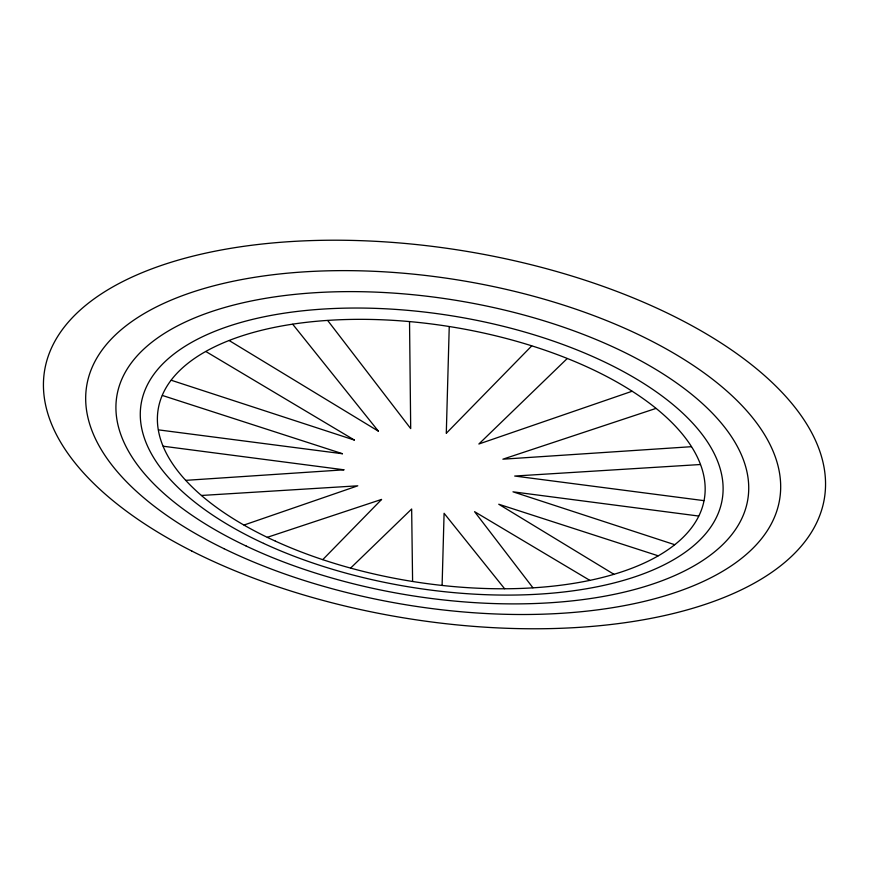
<?xml version="1.0" encoding="UTF-8"?>
<svg xmlns="http://www.w3.org/2000/svg" width="869" height="869" viewBox="0 0 869 869"><rect width="100%" height="100%" fill="white"/><g stroke="black" fill="none" stroke-linecap="round" stroke-linejoin="round"><path stroke-width="1.3" d="M442.104 585.38L444.092 513.297L504.585 588.704M446.297 433.153L449.24 326.635M322.79 559.603L381.578 499.479M446.394 433.175L531.698 345.938M350.642 568.044L411.656 509.017L412.601 581.415M567.196 358.56L478.862 444.005L631.991 391.289M244.037 525.028L357.778 485.814L201.565 495.46M267.37 537.292L381.502 499.447M655.899 408.441L502.879 459.19L691.322 446.699M185.879 480.34L343.885 469.825M700.327 464.524L514.687 476.038L703.857 500.631M158.506 429.873L342.419 453.737M163.274 446.231L343.863 469.781M698.633 516.034L512.982 491.821L674.594 544.657M162.416 395.471L342.44 453.694M658.105 555.78L498.741 504.237L613.851 574.235M171.312 380.274L354.28 440.04M205.931 351.554L354.324 440.007M589.736 580.307L474.572 511.667L532.914 587.77M229.264 340.594L378.221 431.089M292.744 324.278L378.297 431.067M327.711 320.52L410.7 428.591L409.527 321.704M191.832 551.055A395.091 185.933 9.3 0 0 821.401 510.82A395.091 185.933 9.3 0 0 290.246 241.604A395.091 185.933 9.3 0 0 191.832 551.055M275.397 541.148A276.722 128.764 9.3 0 0 704.248 499.523A276.722 128.764 9.3 0 0 314.22 321.497A276.722 128.764 9.3 0 0 275.397 541.148M263.535 543.364A294.439 137.215 9.3 0 0 721.889 501.228A294.439 137.215 9.3 0 0 309.668 310.114A294.439 137.215 9.3 0 0 263.535 543.364M246.231 546.069A319.683 149.305 9.3 0 0 746.982 503.64A319.683 149.305 9.3 0 0 303.759 293.548A319.683 149.305 9.3 0 0 246.231 546.069M224.039 548.708A351.109 164.48 9.3 0 0 778.092 506.649A351.109 164.48 9.3 0 0 297.383 272.345A351.109 164.48 9.3 0 0 224.039 548.708"/></g></svg>
